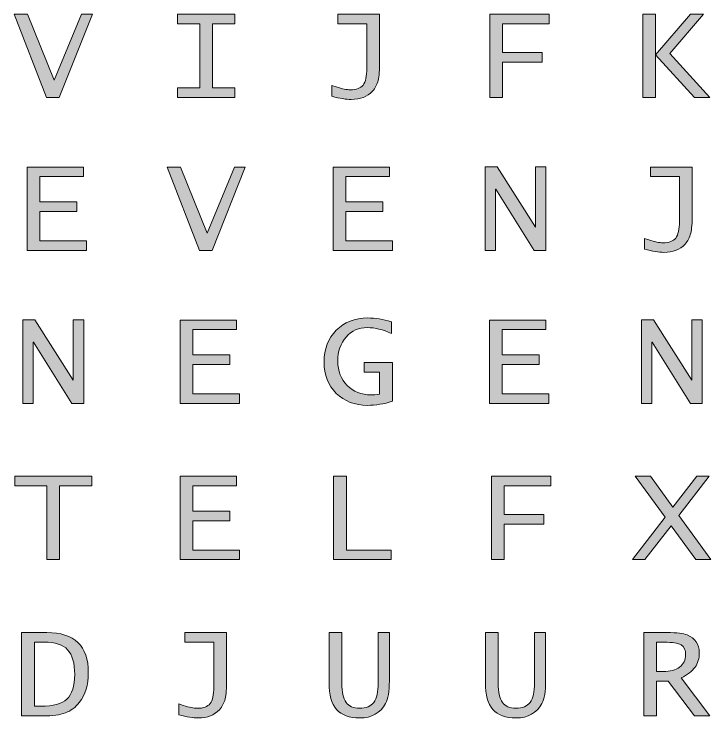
# Model space of a CAD drawing. Header units: inches. Extents: x 2.9 to 20.2, y -19.7 to -4.
# Drawn here: x 12.71 to 20.1, y -19.74 to -12.27 of the extents above; entities that cross this region are included whole.
import ezdxf

# ---------------------------------------------------------------- set-up
doc = ezdxf.new("R2010")
doc.units = ezdxf.units.IN
doc.header["$MEASUREMENT"] = 0
doc.layers.add('ClockLetters', color=7, linetype='Continuous')
doc.layers.add('DummyLetters', color=7, linetype='Continuous')

# ---------------------------------------------------------------- blocks, each defined once
blk = doc.blocks.new('block 7')
at = {"layer": 'ClockLetters', "true_color": 0xffffff}
h = blk.add_hatch(color=7, dxfattribs=at)
h.dxf.hatch_style = 2
h.paths.add_polyline_path([(13.051, -13.1586), (12.7079, -12.2746), (12.8512, -12.2746), (13.1337, -12.9774), (13.4225, -12.2746), (13.5381, -12.2746), (13.1874, -13.1586)])
at = {"layer": 'ClockLetters', "lineweight": 0}
blk.add_lwpolyline([(13.051, -13.1586), (12.7079, -12.2746), (12.8512, -12.2746), (13.1337, -12.9774), (13.4225, -12.2746), (13.5381, -12.2746), (13.1874, -13.1586), (13.051, -13.1586)], dxfattribs=at)
blk = doc.blocks.new('block 8')
at = {"layer": 'ClockLetters', "true_color": 0xffffff}
h = blk.add_hatch(color=7, dxfattribs=at)
h.dxf.hatch_style = 2
h.paths.add_polyline_path([(14.4402, -13.1586), (14.4402, -13.0566), (14.6779, -13.0566), (14.6779, -12.3766), (14.4402, -12.3766), (14.4402, -12.2746), (15.0513, -12.2746), (15.0513, -12.3766), (14.8136, -12.3766), (14.8136, -13.0566), (15.0513, -13.0566), (15.0513, -13.1586)])
at = {"layer": 'ClockLetters', "lineweight": 0}
blk.add_lwpolyline([(14.4402, -13.1586), (14.4402, -13.0566), (14.6779, -13.0566), (14.6779, -12.3766), (14.4402, -12.3766), (14.4402, -12.2746), (15.0513, -12.2746), (15.0513, -12.3766), (14.8136, -12.3766), (14.8136, -13.0566), (15.0513, -13.0566), (15.0513, -13.1586), (14.4402, -13.1586)], dxfattribs=at)
blk = doc.blocks.new('block 9')
at = {"layer": 'ClockLetters', "true_color": 0xffffff}
h = blk.add_hatch(color=7, dxfattribs=at)
h.dxf.hatch_style = 2
edge = h.paths.add_edge_path()
edge.add_spline(control_points=[(16.0795, -13.1472), (16.0795, -13.1472), (16.0795, -13.0321), (16.0795, -13.0321), (16.0795, -13.0321), (16.125, -13.0473), (16.125, -13.0473), (16.1879, -13.0679), (16.2377, -13.0783), (16.2745, -13.0783), (16.3393, -13.0783), (16.3846, -13.0615), (16.4106, -13.028), (16.4365, -12.9945), (16.4495, -12.9352), (16.4495, -12.8502), (16.4495, -12.8502), (16.4495, -12.3769), (16.4495, -12.3769), (16.4495, -12.3769), (16.1436, -12.3769), (16.1436, -12.3769), (16.1436, -12.3769), (16.1436, -12.2749), (16.1436, -12.2749), (16.1436, -12.2749), (16.5852, -12.2749), (16.5852, -12.2749), (16.5852, -12.2749), (16.5852, -12.7779), (16.5852, -12.7779), (16.5852, -12.8674), (16.58, -12.9341), (16.5694, -12.9777), (16.5588, -13.0213), (16.5386, -13.0597), (16.5088, -13.0927), (16.4564, -13.1511), (16.3815, -13.1802), (16.2841, -13.1802), (16.2313, -13.1802), (16.1631, -13.1692), (16.0795, -13.1472)], knot_values=[0, 0, 0, 0, 1, 1, 1, 2, 2, 2, 3, 3, 3, 4, 4, 4, 5, 5, 5, 6, 6, 6, 7, 7, 7, 8, 8, 8, 9, 9, 9, 10, 10, 10, 11, 11, 11, 12, 12, 12, 13, 13, 13, 14, 14, 14, 14], degree=3, periodic=1)
at = {"layer": 'ClockLetters', "lineweight": 0}
blk.add_open_spline([(16.0795, -13.1472), (16.0795, -13.1472), (16.0795, -13.0321), (16.0795, -13.0321), (16.0795, -13.0321), (16.125, -13.0473), (16.125, -13.0473), (16.1879, -13.0679), (16.2377, -13.0783), (16.2745, -13.0783), (16.3393, -13.0783), (16.3846, -13.0615), (16.4106, -13.028), (16.4365, -12.9945), (16.4495, -12.9352), (16.4495, -12.8502), (16.4495, -12.8502), (16.4495, -12.3769), (16.4495, -12.3769), (16.4495, -12.3769), (16.1436, -12.3769), (16.1436, -12.3769), (16.1436, -12.3769), (16.1436, -12.2749), (16.1436, -12.2749), (16.1436, -12.2749), (16.5852, -12.2749), (16.5852, -12.2749), (16.5852, -12.2749), (16.5852, -12.7779), (16.5852, -12.7779), (16.5852, -12.8674), (16.58, -12.9341), (16.5694, -12.9777), (16.5588, -13.0213), (16.5386, -13.0597), (16.5088, -13.0927), (16.4564, -13.1511), (16.3815, -13.1802), (16.2841, -13.1802), (16.2313, -13.1802), (16.1631, -13.1692), (16.0795, -13.1472)], degree=3, knots=[0, 0, 0, 0, 1, 1, 1, 2, 2, 2, 3, 3, 3, 4, 4, 4, 5, 5, 5, 6, 6, 6, 7, 7, 7, 8, 8, 8, 9, 9, 9, 10, 10, 10, 11, 11, 11, 12, 12, 12, 13, 13, 13, 14, 14, 14, 14], dxfattribs=at)
blk = doc.blocks.new('block 10')
at = {"layer": 'ClockLetters', "true_color": 0xffffff}
h = blk.add_hatch(color=7, dxfattribs=at)
h.dxf.hatch_style = 2
h.paths.add_polyline_path([(17.7544, -13.1589), (17.7544, -12.2749), (18.3834, -12.2749), (18.3834, -12.3769), (17.8901, -12.3769), (17.8901, -12.6814), (18.3111, -12.6814), (18.3111, -12.7834), (17.8901, -12.7834), (17.8901, -13.1589)])
at = {"layer": 'ClockLetters', "lineweight": 0}
blk.add_lwpolyline([(17.7544, -13.1589), (17.7544, -12.2749), (18.3834, -12.2749), (18.3834, -12.3769), (17.8901, -12.3769), (17.8901, -12.6814), (18.3111, -12.6814), (18.3111, -12.7834), (17.8901, -12.7834), (17.8901, -13.1589), (17.7544, -13.1589)], dxfattribs=at)
blk = doc.blocks.new('block 47')
at = {"layer": 'ClockLetters', "true_color": 0xffffff}
h = blk.add_hatch(color=7, dxfattribs=at)
h.dxf.hatch_style = 2
h.paths.add_polyline_path([(12.847, -14.7814), (12.847, -13.8974), (13.4444, -13.8974), (13.4444, -13.9994), (12.9828, -13.9994), (12.9828, -14.2674), (13.3741, -14.2674), (13.3741, -14.3694), (12.9828, -14.3694), (12.9828, -14.6794), (13.4761, -14.6794), (13.4761, -14.7814)])
at = {"layer": 'ClockLetters', "lineweight": 0}
blk.add_lwpolyline([(12.847, -14.7814), (12.847, -13.8974), (13.4444, -13.8974), (13.4444, -13.9994), (12.9828, -13.9994), (12.9828, -14.2674), (13.3741, -14.2674), (13.3741, -14.3694), (12.9828, -14.3694), (12.9828, -14.6794), (13.4761, -14.6794), (13.4761, -14.7814), (12.847, -14.7814)], dxfattribs=at)
blk = doc.blocks.new('block 48')
at = {"layer": 'ClockLetters', "true_color": 0xffffff}
h = blk.add_hatch(color=7, dxfattribs=at)
h.dxf.hatch_style = 2
h.paths.add_polyline_path([(14.6738, -14.7814), (14.3306, -13.8974), (14.474, -13.8974), (14.7564, -14.6002), (15.0453, -13.8974), (15.1609, -13.8974), (14.8102, -14.7814)])
at = {"layer": 'ClockLetters', "lineweight": 0}
blk.add_lwpolyline([(14.6738, -14.7814), (14.3306, -13.8974), (14.474, -13.8974), (14.7564, -14.6002), (15.0453, -13.8974), (15.1609, -13.8974), (14.8102, -14.7814), (14.6738, -14.7814)], dxfattribs=at)
blk = doc.blocks.new('block 49')
at = {"layer": 'ClockLetters', "true_color": 0xffffff}
h = blk.add_hatch(color=7, dxfattribs=at)
h.dxf.hatch_style = 2
h.paths.add_polyline_path([(16.0926, -14.7814), (16.0926, -13.8974), (16.69, -13.8974), (16.69, -13.9994), (16.2283, -13.9994), (16.2283, -14.2674), (16.6197, -14.2674), (16.6197, -14.3694), (16.2283, -14.3694), (16.2283, -14.6794), (16.7217, -14.6794), (16.7217, -14.7814)])
at = {"layer": 'ClockLetters', "lineweight": 0}
blk.add_lwpolyline([(16.0926, -14.7814), (16.0926, -13.8974), (16.69, -13.8974), (16.69, -13.9994), (16.2283, -13.9994), (16.2283, -14.2674), (16.6197, -14.2674), (16.6197, -14.3694), (16.2283, -14.3694), (16.2283, -14.6794), (16.7217, -14.6794), (16.7217, -14.7814), (16.0926, -14.7814)], dxfattribs=at)
blk = doc.blocks.new('block 50')
at = {"layer": 'ClockLetters', "true_color": 0xffffff}
h = blk.add_hatch(color=7, dxfattribs=at)
h.dxf.hatch_style = 2
h.paths.add_polyline_path([(17.7038, -14.7814), (17.7038, -13.8946), (17.8326, -13.8946), (18.2378, -14.5369), (18.2392, -14.5369), (18.2392, -13.8946), (18.3501, -13.8946), (18.3501, -14.7814), (18.2247, -14.7814), (17.8168, -14.1331), (17.8147, -14.1331), (17.8147, -14.7814)])
at = {"layer": 'ClockLetters', "lineweight": 0}
blk.add_lwpolyline([(17.7038, -14.7814), (17.7038, -13.8946), (17.8326, -13.8946), (18.2378, -14.5369), (18.2392, -14.5369), (18.2392, -13.8946), (18.3501, -13.8946), (18.3501, -14.7814), (18.2247, -14.7814), (17.8168, -14.1331), (17.8147, -14.1331), (17.8147, -14.7814), (17.7038, -14.7814)], dxfattribs=at)
blk = doc.blocks.new('block 55')
at = {"layer": 'ClockLetters', "true_color": 0xffffff}
h = blk.add_hatch(color=7, dxfattribs=at)
h.dxf.hatch_style = 2
h.paths.add_polyline_path([(12.8002, -16.4042), (12.8002, -15.5174), (12.929, -15.5174), (13.3342, -16.1597), (13.3356, -16.1597), (13.3356, -15.5174), (13.4465, -15.5174), (13.4465, -16.4042), (13.3211, -16.4042), (12.9132, -15.7559), (12.9111, -15.7559), (12.9111, -16.4042)])
at = {"layer": 'ClockLetters', "lineweight": 0}
blk.add_lwpolyline([(12.8002, -16.4042), (12.8002, -15.5174), (12.929, -15.5174), (13.3342, -16.1597), (13.3356, -16.1597), (13.3356, -15.5174), (13.4465, -15.5174), (13.4465, -16.4042), (13.3211, -16.4042), (12.9132, -15.7559), (12.9111, -15.7559), (12.9111, -16.4042), (12.8002, -16.4042)], dxfattribs=at)
blk = doc.blocks.new('block 56')
at = {"layer": 'ClockLetters', "true_color": 0xffffff}
h = blk.add_hatch(color=7, dxfattribs=at)
h.dxf.hatch_style = 2
h.paths.add_polyline_path([(14.4698, -16.4042), (14.4698, -15.5202), (15.0672, -15.5202), (15.0672, -15.6221), (14.6056, -15.6221), (14.6056, -15.8902), (14.9969, -15.8902), (14.9969, -15.9921), (14.6056, -15.9921), (14.6056, -16.3022), (15.0989, -16.3022), (15.0989, -16.4042)])
at = {"layer": 'ClockLetters', "lineweight": 0}
blk.add_lwpolyline([(14.4698, -16.4042), (14.4698, -15.5202), (15.0672, -15.5202), (15.0672, -15.6221), (14.6056, -15.6221), (14.6056, -15.8902), (14.9969, -15.8902), (14.9969, -15.9921), (14.6056, -15.9921), (14.6056, -16.3022), (15.0989, -16.3022), (15.0989, -16.4042), (14.4698, -16.4042)], dxfattribs=at)
blk = doc.blocks.new('block 57')
at = {"layer": 'ClockLetters', "true_color": 0xffffff}
h = blk.add_hatch(color=7, dxfattribs=at)
h.dxf.hatch_style = 2
edge = h.paths.add_edge_path()
edge.add_spline(control_points=[(16.7106, -15.5388), (16.7106, -15.5388), (16.7106, -15.6635), (16.7106, -15.6635), (16.6197, -15.6217), (16.5347, -15.6008), (16.4557, -15.6008), (16.3643, -15.6008), (16.2891, -15.6343), (16.2301, -15.7014), (16.171, -15.7684), (16.1415, -15.8539), (16.1415, -15.9577), (16.1415, -16.062), (16.1748, -16.1475), (16.2414, -16.2143), (16.308, -16.2812), (16.393, -16.3146), (16.4964, -16.3146), (16.5198, -16.3146), (16.5496, -16.3118), (16.5859, -16.3063), (16.5859, -16.3063), (16.5859, -16.0727), (16.5859, -16.0727), (16.5859, -16.0727), (16.4199, -16.0727), (16.4199, -16.0727), (16.4199, -16.0727), (16.4199, -15.9708), (16.4199, -15.9708), (16.4199, -15.9708), (16.7217, -15.9708), (16.7217, -15.9708), (16.7217, -15.9708), (16.7217, -16.3814), (16.7217, -16.3814), (16.6293, -16.4108), (16.5418, -16.4255), (16.4592, -16.4255), (16.3222, -16.4255), (16.211, -16.383), (16.1253, -16.2981), (16.0396, -16.2131), (15.9968, -16.1026), (15.9968, -15.9666), (15.9968, -15.8275), (16.0395, -15.7147), (16.125, -15.6283), (16.2104, -15.542), (16.322, -15.4988), (16.4598, -15.4988), (16.5379, -15.4988), (16.6215, -15.5121), (16.7106, -15.5388)], knot_values=[0, 0, 0, 0, 1, 1, 1, 2, 2, 2, 3, 3, 3, 4, 4, 4, 5, 5, 5, 6, 6, 6, 7, 7, 7, 8, 8, 8, 9, 9, 9, 10, 10, 10, 11, 11, 11, 12, 12, 12, 13, 13, 13, 14, 14, 14, 15, 15, 15, 16, 16, 16, 17, 17, 17, 18, 18, 18, 18], degree=3, periodic=1)
at = {"layer": 'ClockLetters', "lineweight": 0}
blk.add_open_spline([(16.7106, -15.5388), (16.7106, -15.5388), (16.7106, -15.6635), (16.7106, -15.6635), (16.6197, -15.6217), (16.5347, -15.6008), (16.4557, -15.6008), (16.3643, -15.6008), (16.2891, -15.6343), (16.2301, -15.7014), (16.171, -15.7684), (16.1415, -15.8539), (16.1415, -15.9577), (16.1415, -16.062), (16.1748, -16.1475), (16.2414, -16.2143), (16.308, -16.2812), (16.393, -16.3146), (16.4964, -16.3146), (16.5198, -16.3146), (16.5496, -16.3118), (16.5859, -16.3063), (16.5859, -16.3063), (16.5859, -16.0727), (16.5859, -16.0727), (16.5859, -16.0727), (16.4199, -16.0727), (16.4199, -16.0727), (16.4199, -16.0727), (16.4199, -15.9708), (16.4199, -15.9708), (16.4199, -15.9708), (16.7217, -15.9708), (16.7217, -15.9708), (16.7217, -15.9708), (16.7217, -16.3814), (16.7217, -16.3814), (16.6293, -16.4108), (16.5418, -16.4255), (16.4592, -16.4255), (16.3222, -16.4255), (16.211, -16.383), (16.1253, -16.2981), (16.0396, -16.2131), (15.9968, -16.1026), (15.9968, -15.9666), (15.9968, -15.8275), (16.0395, -15.7147), (16.125, -15.6283), (16.2104, -15.542), (16.322, -15.4988), (16.4598, -15.4988), (16.5379, -15.4988), (16.6215, -15.5121), (16.7106, -15.5388)], degree=3, knots=[0, 0, 0, 0, 1, 1, 1, 2, 2, 2, 3, 3, 3, 4, 4, 4, 5, 5, 5, 6, 6, 6, 7, 7, 7, 8, 8, 8, 9, 9, 9, 10, 10, 10, 11, 11, 11, 12, 12, 12, 13, 13, 13, 14, 14, 14, 15, 15, 15, 16, 16, 16, 17, 17, 17, 18, 18, 18, 18], dxfattribs=at)
blk = doc.blocks.new('block 58')
at = {"layer": 'ClockLetters', "true_color": 0xffffff}
h = blk.add_hatch(color=7, dxfattribs=at)
h.dxf.hatch_style = 2
h.paths.add_polyline_path([(17.7506, -16.4042), (17.7506, -15.5202), (18.348, -15.5202), (18.348, -15.6221), (17.8864, -15.6221), (17.8864, -15.8902), (18.2777, -15.8902), (18.2777, -15.9921), (17.8864, -15.9921), (17.8864, -16.3022), (18.3797, -16.3022), (18.3797, -16.4042)])
at = {"layer": 'ClockLetters', "lineweight": 0}
blk.add_lwpolyline([(17.7506, -16.4042), (17.7506, -15.5202), (18.348, -15.5202), (18.348, -15.6221), (17.8864, -15.6221), (17.8864, -15.8902), (18.2777, -15.8902), (18.2777, -15.9921), (17.8864, -15.9921), (17.8864, -16.3022), (18.3797, -16.3022), (18.3797, -16.4042), (17.7506, -16.4042)], dxfattribs=at)
blk = doc.blocks.new('block 59')
at = {"layer": 'ClockLetters', "true_color": 0xffffff}
h = blk.add_hatch(color=7, dxfattribs=at)
h.dxf.hatch_style = 2
h.paths.add_polyline_path([(19.3619, -16.4042), (19.3619, -15.5174), (19.4907, -15.5174), (19.8958, -16.1597), (19.8972, -16.1597), (19.8972, -15.5174), (20.0081, -15.5174), (20.0081, -16.4042), (19.8827, -16.4042), (19.4748, -15.7559), (19.4728, -15.7559), (19.4728, -16.4042)])
at = {"layer": 'ClockLetters', "lineweight": 0}
blk.add_lwpolyline([(19.3619, -16.4042), (19.3619, -15.5174), (19.4907, -15.5174), (19.8958, -16.1597), (19.8972, -16.1597), (19.8972, -15.5174), (20.0081, -15.5174), (20.0081, -16.4042), (19.8827, -16.4042), (19.4748, -15.7559), (19.4728, -15.7559), (19.4728, -16.4042), (19.3619, -16.4042)], dxfattribs=at)
blk = doc.blocks.new('block 64')
at = {"layer": 'ClockLetters', "true_color": 0xffffff}
h = blk.add_hatch(color=7, dxfattribs=at)
h.dxf.hatch_style = 2
h.paths.add_polyline_path([(14.4698, -18.0622), (14.4698, -17.1782), (15.0672, -17.1782), (15.0672, -17.2802), (14.6056, -17.2802), (14.6056, -17.5482), (14.9969, -17.5482), (14.9969, -17.6502), (14.6056, -17.6502), (14.6056, -17.9602), (15.0989, -17.9602), (15.0989, -18.0622)])
at = {"layer": 'ClockLetters', "lineweight": 0}
blk.add_lwpolyline([(14.4698, -18.0622), (14.4698, -17.1782), (15.0672, -17.1782), (15.0672, -17.2802), (14.6056, -17.2802), (14.6056, -17.5482), (14.9969, -17.5482), (14.9969, -17.6502), (14.6056, -17.6502), (14.6056, -17.9602), (15.0989, -17.9602), (15.0989, -18.0622), (14.4698, -18.0622)], dxfattribs=at)
blk = doc.blocks.new('block 65')
at = {"layer": 'ClockLetters', "true_color": 0xffffff}
h = blk.add_hatch(color=7, dxfattribs=at)
h.dxf.hatch_style = 2
h.paths.add_polyline_path([(16.0967, -18.0622), (16.0967, -17.1782), (16.2325, -17.1782), (16.2325, -17.9602), (16.7086, -17.9602), (16.7086, -18.0622)])
at = {"layer": 'ClockLetters', "lineweight": 0}
blk.add_lwpolyline([(16.0967, -18.0622), (16.0967, -17.1782), (16.2325, -17.1782), (16.2325, -17.9602), (16.7086, -17.9602), (16.7086, -18.0622), (16.0967, -18.0622)], dxfattribs=at)
blk = doc.blocks.new('block 66')
at = {"layer": 'ClockLetters', "true_color": 0xffffff}
h = blk.add_hatch(color=7, dxfattribs=at)
h.dxf.hatch_style = 2
h.paths.add_polyline_path([(17.772, -18.0622), (17.772, -17.1782), (18.4011, -17.1782), (18.4011, -17.2802), (17.9077, -17.2802), (17.9077, -17.5847), (18.3287, -17.5847), (18.3287, -17.6867), (17.9077, -17.6867), (17.9077, -18.0622)])
at = {"layer": 'ClockLetters', "lineweight": 0}
blk.add_lwpolyline([(17.772, -18.0622), (17.772, -17.1782), (18.4011, -17.1782), (18.4011, -17.2802), (17.9077, -17.2802), (17.9077, -17.5847), (18.3287, -17.5847), (18.3287, -17.6867), (17.9077, -17.6867), (17.9077, -18.0622), (17.772, -18.0622)], dxfattribs=at)
blk = doc.blocks.new('block 77')
at = {"layer": 'ClockLetters', "true_color": 0xffffff}
h = blk.add_hatch(color=7, dxfattribs=at)
h.dxf.hatch_style = 2
edge = h.paths.add_edge_path()
edge.add_spline(control_points=[(16.0492, -18.8363), (16.0492, -18.8363), (16.1849, -18.8363), (16.1849, -18.8363), (16.1849, -18.8363), (16.1849, -19.373), (16.1849, -19.373), (16.1849, -19.4667), (16.1997, -19.5346), (16.2294, -19.5766), (16.259, -19.6186), (16.3069, -19.6397), (16.373, -19.6397), (16.4429, -19.6397), (16.4932, -19.6186), (16.5239, -19.5766), (16.5547, -19.5346), (16.5701, -19.4656), (16.5701, -19.3696), (16.5701, -19.3696), (16.5701, -18.8363), (16.5701, -18.8363), (16.5701, -18.8363), (16.6886, -18.8363), (16.6886, -18.8363), (16.6886, -18.8363), (16.6886, -19.3496), (16.6886, -19.3496), (16.6886, -19.4603), (16.6755, -19.5398), (16.6493, -19.588), (16.5938, -19.6904), (16.5021, -19.7416), (16.3744, -19.7416), (16.2637, -19.7416), (16.1818, -19.7113), (16.1288, -19.6507), (16.0757, -19.5901), (16.0492, -19.4968), (16.0492, -19.3709), (16.0492, -19.3709), (16.0492, -18.8363), (16.0492, -18.8363)], knot_values=[0, 0, 0, 0, 1, 1, 1, 2, 2, 2, 3, 3, 3, 4, 4, 4, 5, 5, 5, 6, 6, 6, 7, 7, 7, 8, 8, 8, 9, 9, 9, 10, 10, 10, 11, 11, 11, 12, 12, 12, 13, 13, 13, 14, 14, 14, 14], degree=3, periodic=1)
at = {"layer": 'ClockLetters', "lineweight": 0}
blk.add_open_spline([(16.0492, -18.8363), (16.0492, -18.8363), (16.1849, -18.8363), (16.1849, -18.8363), (16.1849, -18.8363), (16.1849, -19.373), (16.1849, -19.373), (16.1849, -19.4667), (16.1997, -19.5346), (16.2294, -19.5766), (16.259, -19.6186), (16.3069, -19.6397), (16.373, -19.6397), (16.4429, -19.6397), (16.4932, -19.6186), (16.5239, -19.5766), (16.5547, -19.5346), (16.5701, -19.4656), (16.5701, -19.3696), (16.5701, -19.3696), (16.5701, -18.8363), (16.5701, -18.8363), (16.5701, -18.8363), (16.6886, -18.8363), (16.6886, -18.8363), (16.6886, -18.8363), (16.6886, -19.3496), (16.6886, -19.3496), (16.6886, -19.4603), (16.6755, -19.5398), (16.6493, -19.588), (16.5938, -19.6904), (16.5021, -19.7416), (16.3744, -19.7416), (16.2637, -19.7416), (16.1818, -19.7113), (16.1288, -19.6507), (16.0757, -19.5901), (16.0492, -19.4968), (16.0492, -19.3709), (16.0492, -19.3709), (16.0492, -18.8363), (16.0492, -18.8363)], degree=3, knots=[0, 0, 0, 0, 1, 1, 1, 2, 2, 2, 3, 3, 3, 4, 4, 4, 5, 5, 5, 6, 6, 6, 7, 7, 7, 8, 8, 8, 9, 9, 9, 10, 10, 10, 11, 11, 11, 12, 12, 12, 13, 13, 13, 14, 14, 14, 14], dxfattribs=at)
blk = doc.blocks.new('block 78')
at = {"layer": 'ClockLetters', "true_color": 0xffffff}
h = blk.add_hatch(color=7, dxfattribs=at)
h.dxf.hatch_style = 2
edge = h.paths.add_edge_path()
edge.add_spline(control_points=[(17.7072, -18.8363), (17.7072, -18.8363), (17.843, -18.8363), (17.843, -18.8363), (17.843, -18.8363), (17.843, -19.373), (17.843, -19.373), (17.843, -19.4667), (17.8578, -19.5346), (17.8874, -19.5766), (17.917, -19.6186), (17.9649, -19.6397), (18.0311, -19.6397), (18.1009, -19.6397), (18.1512, -19.6186), (18.182, -19.5766), (18.2127, -19.5346), (18.2281, -19.4656), (18.2281, -19.3696), (18.2281, -19.3696), (18.2281, -18.8363), (18.2281, -18.8363), (18.2281, -18.8363), (18.3466, -18.8363), (18.3466, -18.8363), (18.3466, -18.8363), (18.3466, -19.3496), (18.3466, -19.3496), (18.3466, -19.4603), (18.3336, -19.5398), (18.3074, -19.588), (18.2518, -19.6904), (18.1602, -19.7416), (18.0325, -19.7416), (17.9218, -19.7416), (17.8399, -19.7113), (17.7868, -19.6507), (17.7338, -19.5901), (17.7072, -19.4968), (17.7072, -19.3709), (17.7072, -19.3709), (17.7072, -18.8363), (17.7072, -18.8363)], knot_values=[0, 0, 0, 0, 1, 1, 1, 2, 2, 2, 3, 3, 3, 4, 4, 4, 5, 5, 5, 6, 6, 6, 7, 7, 7, 8, 8, 8, 9, 9, 9, 10, 10, 10, 11, 11, 11, 12, 12, 12, 13, 13, 13, 14, 14, 14, 14], degree=3, periodic=1)
at = {"layer": 'ClockLetters', "lineweight": 0}
blk.add_open_spline([(17.7072, -18.8363), (17.7072, -18.8363), (17.843, -18.8363), (17.843, -18.8363), (17.843, -18.8363), (17.843, -19.373), (17.843, -19.373), (17.843, -19.4667), (17.8578, -19.5346), (17.8874, -19.5766), (17.917, -19.6186), (17.9649, -19.6397), (18.0311, -19.6397), (18.1009, -19.6397), (18.1512, -19.6186), (18.182, -19.5766), (18.2127, -19.5346), (18.2281, -19.4656), (18.2281, -19.3696), (18.2281, -19.3696), (18.2281, -18.8363), (18.2281, -18.8363), (18.2281, -18.8363), (18.3466, -18.8363), (18.3466, -18.8363), (18.3466, -18.8363), (18.3466, -19.3496), (18.3466, -19.3496), (18.3466, -19.4603), (18.3336, -19.5398), (18.3074, -19.588), (18.2518, -19.6904), (18.1602, -19.7416), (18.0325, -19.7416), (17.9218, -19.7416), (17.8399, -19.7113), (17.7868, -19.6507), (17.7338, -19.5901), (17.7072, -19.4968), (17.7072, -19.3709), (17.7072, -19.3709), (17.7072, -18.8363), (17.7072, -18.8363)], degree=3, knots=[0, 0, 0, 0, 1, 1, 1, 2, 2, 2, 3, 3, 3, 4, 4, 4, 5, 5, 5, 6, 6, 6, 7, 7, 7, 8, 8, 8, 9, 9, 9, 10, 10, 10, 11, 11, 11, 12, 12, 12, 13, 13, 13, 14, 14, 14, 14], dxfattribs=at)
blk = doc.blocks.new('block 79')
at = {"layer": 'ClockLetters', "true_color": 0xffffff}
h = blk.add_hatch(color=7, dxfattribs=at)
h.dxf.hatch_style = 2
edge = h.paths.add_edge_path()
edge.add_spline(control_points=[(19.3867, -19.7203), (19.3867, -19.7203), (19.3867, -18.8363), (19.3867, -18.8363), (19.3867, -18.8363), (19.634, -18.8363), (19.634, -18.8363), (19.7369, -18.8363), (19.8083, -18.8448), (19.8483, -18.8618), (19.9337, -18.8971), (19.9765, -18.9596), (19.9765, -19.0492), (19.9765, -19.1107), (19.9616, -19.1621), (19.9319, -19.2032), (19.9023, -19.2443), (19.8527, -19.2825), (19.7832, -19.3179), (19.7832, -19.3179), (20.0884, -19.7203), (20.0884, -19.7203), (20.0884, -19.7203), (19.9241, -19.7203), (19.9241, -19.7203), (19.9241, -19.7203), (19.645, -19.3523), (19.645, -19.3523), (19.645, -19.3523), (19.5224, -19.3523), (19.5224, -19.3523), (19.5224, -19.3523), (19.5224, -19.7203), (19.5224, -19.7203), (19.5224, -19.7203), (19.3867, -19.7203), (19.3867, -19.7203)], knot_values=[0, 0, 0, 0, 1, 1, 1, 2, 2, 2, 3, 3, 3, 4, 4, 4, 5, 5, 5, 6, 6, 6, 7, 7, 7, 8, 8, 8, 9, 9, 9, 10, 10, 10, 11, 11, 11, 12, 12, 12, 12], degree=3, periodic=1)
edge = h.paths.add_edge_path()
edge.add_spline(control_points=[(19.5224, -19.2504), (19.5224, -19.2504), (19.594, -19.2504), (19.594, -19.2504), (19.6671, -19.2504), (19.725, -19.2342), (19.7677, -19.202), (19.8104, -19.1698), (19.8318, -19.1263), (19.8318, -19.0715), (19.8318, -19.0204), (19.8157, -18.9854), (19.7835, -18.9666), (19.7514, -18.9477), (19.6921, -18.9382), (19.6058, -18.9382), (19.6058, -18.9382), (19.5224, -18.9382), (19.5224, -18.9382), (19.5224, -18.9382), (19.5224, -19.2504), (19.5224, -19.2504)], knot_values=[0, 0, 0, 0, 1, 1, 1, 2, 2, 2, 3, 3, 3, 4, 4, 4, 5, 5, 5, 6, 6, 6, 7, 7, 7, 7], degree=3, periodic=1)
at = {"layer": 'ClockLetters', "lineweight": 0}
for points, knots in [([(19.3867, -19.7203), (19.3867, -19.7203), (19.3867, -18.8363), (19.3867, -18.8363), (19.3867, -18.8363), (19.634, -18.8363), (19.634, -18.8363), (19.7369, -18.8363), (19.8083, -18.8448), (19.8483, -18.8618), (19.9337, -18.8971), (19.9765, -18.9596), (19.9765, -19.0492), (19.9765, -19.1107), (19.9616, -19.1621), (19.9319, -19.2032), (19.9023, -19.2443), (19.8527, -19.2825), (19.7832, -19.3179), (19.7832, -19.3179), (20.0884, -19.7203), (20.0884, -19.7203), (20.0884, -19.7203), (19.9241, -19.7203), (19.9241, -19.7203), (19.9241, -19.7203), (19.645, -19.3523), (19.645, -19.3523), (19.645, -19.3523), (19.5224, -19.3523), (19.5224, -19.3523), (19.5224, -19.3523), (19.5224, -19.7203), (19.5224, -19.7203), (19.5224, -19.7203), (19.3867, -19.7203), (19.3867, -19.7203)], [0, 0, 0, 0, 1, 1, 1, 2, 2, 2, 3, 3, 3, 4, 4, 4, 5, 5, 5, 6, 6, 6, 7, 7, 7, 8, 8, 8, 9, 9, 9, 10, 10, 10, 11, 11, 11, 12, 12, 12, 12]), ([(19.5224, -19.2504), (19.5224, -19.2504), (19.594, -19.2504), (19.594, -19.2504), (19.6671, -19.2504), (19.725, -19.2342), (19.7677, -19.202), (19.8104, -19.1698), (19.8318, -19.1263), (19.8318, -19.0715), (19.8318, -19.0204), (19.8157, -18.9854), (19.7835, -18.9666), (19.7514, -18.9477), (19.6921, -18.9382), (19.6058, -18.9382), (19.6058, -18.9382), (19.5224, -18.9382), (19.5224, -18.9382), (19.5224, -18.9382), (19.5224, -19.2504), (19.5224, -19.2504)], [0, 0, 0, 0, 1, 1, 1, 2, 2, 2, 3, 3, 3, 4, 4, 4, 5, 5, 5, 6, 6, 6, 7, 7, 7, 7])]:
    blk.add_open_spline(points, degree=3, knots=knots, dxfattribs=at)
blk = doc.blocks.new('block 87')
at = {"layer": 'DummyLetters', "true_color": 0xffffff}
h = blk.add_hatch(color=7, dxfattribs=at)
h.dxf.hatch_style = 2
h.paths.add_polyline_path([(19.2675, -18.0622), (19.6131, -17.6135), (19.2971, -17.1782), (19.458, -17.1782), (19.6961, -17.5063), (19.9496, -17.1782), (20.0819, -17.1782), (19.7599, -17.5941), (20.0998, -18.0622), (19.9389, -18.0622), (19.6776, -17.7023), (19.3997, -18.0622)])
at = {"layer": 'DummyLetters', "lineweight": 0}
blk.add_lwpolyline([(19.2675, -18.0622), (19.6131, -17.6135), (19.2971, -17.1782), (19.458, -17.1782), (19.6961, -17.5063), (19.9496, -17.1782), (20.0819, -17.1782), (19.7599, -17.5941), (20.0998, -18.0622), (19.9389, -18.0622), (19.6776, -17.7023), (19.3997, -18.0622), (19.2675, -18.0622)], dxfattribs=at)
blk = doc.blocks.new('block 100')
at = {"layer": 'DummyLetters', "true_color": 0xffffff}
h = blk.add_hatch(color=7, dxfattribs=at)
h.dxf.hatch_style = 2
edge = h.paths.add_edge_path()
edge.add_spline(control_points=[(12.7878, -19.7203), (12.7878, -19.7203), (12.7878, -18.8363), (12.7878, -18.8363), (12.7878, -18.8363), (13.0544, -18.8363), (13.0544, -18.8363), (13.3484, -18.8363), (13.4954, -18.9778), (13.4954, -19.2607), (13.4954, -19.3916), (13.4635, -19.4975), (13.3996, -19.5783), (13.3597, -19.6293), (13.3104, -19.6657), (13.2518, -19.6875), (13.1933, -19.7094), (13.1153, -19.7203), (13.0179, -19.7203), (13.0179, -19.7203), (12.7878, -19.7203), (12.7878, -19.7203)], knot_values=[0, 0, 0, 0, 1, 1, 1, 2, 2, 2, 3, 3, 3, 4, 4, 4, 5, 5, 5, 6, 6, 6, 7, 7, 7, 7], degree=3, periodic=1)
edge = h.paths.add_edge_path()
edge.add_spline(control_points=[(12.9235, -19.6183), (12.9235, -19.6183), (12.9917, -19.6183), (12.9917, -19.6183), (13.1213, -19.6183), (13.2135, -19.5926), (13.2684, -19.5411), (13.3233, -19.4897), (13.3507, -19.4033), (13.3507, -19.2821), (13.3507, -19.159), (13.3259, -19.0709), (13.2763, -19.0178), (13.2267, -18.9648), (13.144, -18.9382), (13.0282, -18.9382), (13.0282, -18.9382), (12.9235, -18.9382), (12.9235, -18.9382), (12.9235, -18.9382), (12.9235, -19.6183), (12.9235, -19.6183)], knot_values=[0, 0, 0, 0, 1, 1, 1, 2, 2, 2, 3, 3, 3, 4, 4, 4, 5, 5, 5, 6, 6, 6, 7, 7, 7, 7], degree=3, periodic=1)
at = {"layer": 'DummyLetters', "lineweight": 0}
for points in [[(12.7878, -19.7203), (12.7878, -19.7203), (12.7878, -18.8363), (12.7878, -18.8363), (12.7878, -18.8363), (13.0544, -18.8363), (13.0544, -18.8363), (13.3484, -18.8363), (13.4954, -18.9778), (13.4954, -19.2607), (13.4954, -19.3916), (13.4635, -19.4975), (13.3996, -19.5783), (13.3597, -19.6293), (13.3104, -19.6657), (13.2518, -19.6875), (13.1933, -19.7094), (13.1153, -19.7203), (13.0179, -19.7203), (13.0179, -19.7203), (12.7878, -19.7203), (12.7878, -19.7203)], [(12.9235, -19.6183), (12.9235, -19.6183), (12.9917, -19.6183), (12.9917, -19.6183), (13.1213, -19.6183), (13.2135, -19.5926), (13.2684, -19.5411), (13.3233, -19.4897), (13.3507, -19.4033), (13.3507, -19.2821), (13.3507, -19.159), (13.3259, -19.0709), (13.2763, -19.0178), (13.2267, -18.9648), (13.144, -18.9382), (13.0282, -18.9382), (13.0282, -18.9382), (12.9235, -18.9382), (12.9235, -18.9382), (12.9235, -18.9382), (12.9235, -19.6183), (12.9235, -19.6183)]]:
    blk.add_open_spline(points, degree=3, knots=[0, 0, 0, 0, 1, 1, 1, 2, 2, 2, 3, 3, 3, 4, 4, 4, 5, 5, 5, 6, 6, 6, 7, 7, 7, 7], dxfattribs=at)
blk = doc.blocks.new('block 101')
at = {"layer": 'DummyLetters', "true_color": 0xffffff}
h = blk.add_hatch(color=7, dxfattribs=at)
h.dxf.hatch_style = 2
h.paths.add_polyline_path([(19.377, -13.1586), (19.377, -12.2746), (19.5127, -12.2746), (19.5127, -12.708), (19.8829, -12.2746), (20.0199, -12.2746), (19.663, -12.6915), (20.0881, -13.1586), (19.9251, -13.1586), (19.5127, -12.708), (19.5127, -13.1586)])
at = {"layer": 'DummyLetters', "lineweight": 0}
blk.add_lwpolyline([(19.377, -13.1586), (19.377, -12.2746), (19.5127, -12.2746), (19.5127, -12.708), (19.8829, -12.2746), (20.0199, -12.2746), (19.663, -12.6915), (20.0881, -13.1586), (19.9251, -13.1586), (19.5127, -12.708), (19.5127, -13.1586), (19.377, -13.1586)], dxfattribs=at)
blk = doc.blocks.new('block 102')
at = {"layer": 'DummyLetters', "true_color": 0xffffff}
h = blk.add_hatch(color=7, dxfattribs=at)
h.dxf.hatch_style = 2
edge = h.paths.add_edge_path()
edge.add_spline(control_points=[(19.3956, -14.7697), (19.3956, -14.7697), (19.3956, -14.6546), (19.3956, -14.6546), (19.3956, -14.6546), (19.4411, -14.6698), (19.4411, -14.6698), (19.504, -14.6904), (19.5538, -14.7008), (19.5906, -14.7008), (19.6554, -14.7008), (19.7007, -14.684), (19.7267, -14.6505), (19.7526, -14.617), (19.7656, -14.5577), (19.7656, -14.4727), (19.7656, -14.4727), (19.7656, -13.9994), (19.7656, -13.9994), (19.7656, -13.9994), (19.4597, -13.9994), (19.4597, -13.9994), (19.4597, -13.9994), (19.4597, -13.8974), (19.4597, -13.8974), (19.4597, -13.8974), (19.9014, -13.8974), (19.9014, -13.8974), (19.9014, -13.8974), (19.9014, -14.4004), (19.9014, -14.4004), (19.9014, -14.4899), (19.896, -14.5565), (19.8855, -14.6002), (19.8749, -14.6438), (19.8547, -14.6822), (19.8249, -14.7152), (19.7725, -14.7736), (19.6976, -14.8027), (19.6003, -14.8027), (19.5474, -14.8027), (19.4792, -14.7917), (19.3956, -14.7697)], knot_values=[0, 0, 0, 0, 1, 1, 1, 2, 2, 2, 3, 3, 3, 4, 4, 4, 5, 5, 5, 6, 6, 6, 7, 7, 7, 8, 8, 8, 9, 9, 9, 10, 10, 10, 11, 11, 11, 12, 12, 12, 13, 13, 13, 14, 14, 14, 14], degree=3, periodic=1)
at = {"layer": 'DummyLetters', "lineweight": 0}
blk.add_open_spline([(19.3956, -14.7697), (19.3956, -14.7697), (19.3956, -14.6546), (19.3956, -14.6546), (19.3956, -14.6546), (19.4411, -14.6698), (19.4411, -14.6698), (19.504, -14.6904), (19.5538, -14.7008), (19.5906, -14.7008), (19.6554, -14.7008), (19.7007, -14.684), (19.7267, -14.6505), (19.7526, -14.617), (19.7656, -14.5577), (19.7656, -14.4727), (19.7656, -14.4727), (19.7656, -13.9994), (19.7656, -13.9994), (19.7656, -13.9994), (19.4597, -13.9994), (19.4597, -13.9994), (19.4597, -13.9994), (19.4597, -13.8974), (19.4597, -13.8974), (19.4597, -13.8974), (19.9014, -13.8974), (19.9014, -13.8974), (19.9014, -13.8974), (19.9014, -14.4004), (19.9014, -14.4004), (19.9014, -14.4899), (19.896, -14.5565), (19.8855, -14.6002), (19.8749, -14.6438), (19.8547, -14.6822), (19.8249, -14.7152), (19.7725, -14.7736), (19.6976, -14.8027), (19.6003, -14.8027), (19.5474, -14.8027), (19.4792, -14.7917), (19.3956, -14.7697)], degree=3, knots=[0, 0, 0, 0, 1, 1, 1, 2, 2, 2, 3, 3, 3, 4, 4, 4, 5, 5, 5, 6, 6, 6, 7, 7, 7, 8, 8, 8, 9, 9, 9, 10, 10, 10, 11, 11, 11, 12, 12, 12, 13, 13, 13, 14, 14, 14, 14], dxfattribs=at)
blk = doc.blocks.new('block 104')
at = {"layer": 'DummyLetters', "true_color": 0xffffff}
h = blk.add_hatch(color=7, dxfattribs=at)
h.dxf.hatch_style = 2
h.paths.add_polyline_path([(13.0551, -18.0622), (13.0551, -17.2802), (12.7154, -17.2802), (12.7154, -17.1782), (13.5312, -17.1782), (13.5312, -17.2802), (13.1909, -17.2802), (13.1909, -18.0622)])
at = {"layer": 'DummyLetters', "lineweight": 0}
blk.add_lwpolyline([(13.0551, -18.0622), (13.0551, -17.2802), (12.7154, -17.2802), (12.7154, -17.1782), (13.5312, -17.1782), (13.5312, -17.2802), (13.1909, -17.2802), (13.1909, -18.0622), (13.0551, -18.0622)], dxfattribs=at)
blk = doc.blocks.new('block 105')
at = {"layer": 'DummyLetters', "true_color": 0xffffff}
h = blk.add_hatch(color=7, dxfattribs=at)
h.dxf.hatch_style = 2
edge = h.paths.add_edge_path()
edge.add_spline(control_points=[(14.4567, -19.7086), (14.4567, -19.7086), (14.4567, -19.5935), (14.4567, -19.5935), (14.4567, -19.5935), (14.5022, -19.6087), (14.5022, -19.6087), (14.5651, -19.6293), (14.615, -19.6397), (14.6517, -19.6397), (14.7165, -19.6397), (14.7618, -19.6229), (14.7878, -19.5894), (14.8137, -19.5558), (14.8267, -19.4966), (14.8267, -19.4116), (14.8267, -19.4116), (14.8267, -18.9382), (14.8267, -18.9382), (14.8267, -18.9382), (14.5208, -18.9382), (14.5208, -18.9382), (14.5208, -18.9382), (14.5208, -18.8363), (14.5208, -18.8363), (14.5208, -18.8363), (14.9625, -18.8363), (14.9625, -18.8363), (14.9625, -18.8363), (14.9625, -19.3393), (14.9625, -19.3393), (14.9625, -19.4288), (14.9572, -19.4955), (14.9466, -19.5391), (14.936, -19.5827), (14.9158, -19.6211), (14.886, -19.6541), (14.8336, -19.7125), (14.7587, -19.7416), (14.6614, -19.7416), (14.6085, -19.7416), (14.5403, -19.7306), (14.4567, -19.7086)], knot_values=[0, 0, 0, 0, 1, 1, 1, 2, 2, 2, 3, 3, 3, 4, 4, 4, 5, 5, 5, 6, 6, 6, 7, 7, 7, 8, 8, 8, 9, 9, 9, 10, 10, 10, 11, 11, 11, 12, 12, 12, 13, 13, 13, 14, 14, 14, 14], degree=3, periodic=1)
at = {"layer": 'DummyLetters', "lineweight": 0}
blk.add_open_spline([(14.4567, -19.7086), (14.4567, -19.7086), (14.4567, -19.5935), (14.4567, -19.5935), (14.4567, -19.5935), (14.5022, -19.6087), (14.5022, -19.6087), (14.5651, -19.6293), (14.615, -19.6397), (14.6517, -19.6397), (14.7165, -19.6397), (14.7618, -19.6229), (14.7878, -19.5894), (14.8137, -19.5558), (14.8267, -19.4966), (14.8267, -19.4116), (14.8267, -19.4116), (14.8267, -18.9382), (14.8267, -18.9382), (14.8267, -18.9382), (14.5208, -18.9382), (14.5208, -18.9382), (14.5208, -18.9382), (14.5208, -18.8363), (14.5208, -18.8363), (14.5208, -18.8363), (14.9625, -18.8363), (14.9625, -18.8363), (14.9625, -18.8363), (14.9625, -19.3393), (14.9625, -19.3393), (14.9625, -19.4288), (14.9572, -19.4955), (14.9466, -19.5391), (14.936, -19.5827), (14.9158, -19.6211), (14.886, -19.6541), (14.8336, -19.7125), (14.7587, -19.7416), (14.6614, -19.7416), (14.6085, -19.7416), (14.5403, -19.7306), (14.4567, -19.7086)], degree=3, knots=[0, 0, 0, 0, 1, 1, 1, 2, 2, 2, 3, 3, 3, 4, 4, 4, 5, 5, 5, 6, 6, 6, 7, 7, 7, 8, 8, 8, 9, 9, 9, 10, 10, 10, 11, 11, 11, 12, 12, 12, 13, 13, 13, 14, 14, 14, 14], dxfattribs=at)

msp = doc.modelspace()

# ---------------------------------------------------------------- block references
at = {"layer": 'ClockLetters'}
for name in ['block 7', 'block 8', 'block 9', 'block 10', 'block 47', 'block 48', 'block 49', 'block 50', 'block 55', 'block 56', 'block 57', 'block 58', 'block 59', 'block 64', 'block 65', 'block 66', 'block 77', 'block 78', 'block 79']:
    msp.add_blockref(name, (0, 0), dxfattribs=at)
at = {"layer": 'DummyLetters'}
for name in ['block 101', 'block 102', 'block 104', 'block 87', 'block 100', 'block 105']:
    msp.add_blockref(name, (0, 0), dxfattribs=at)

doc.saveas('drawing.dxf')
